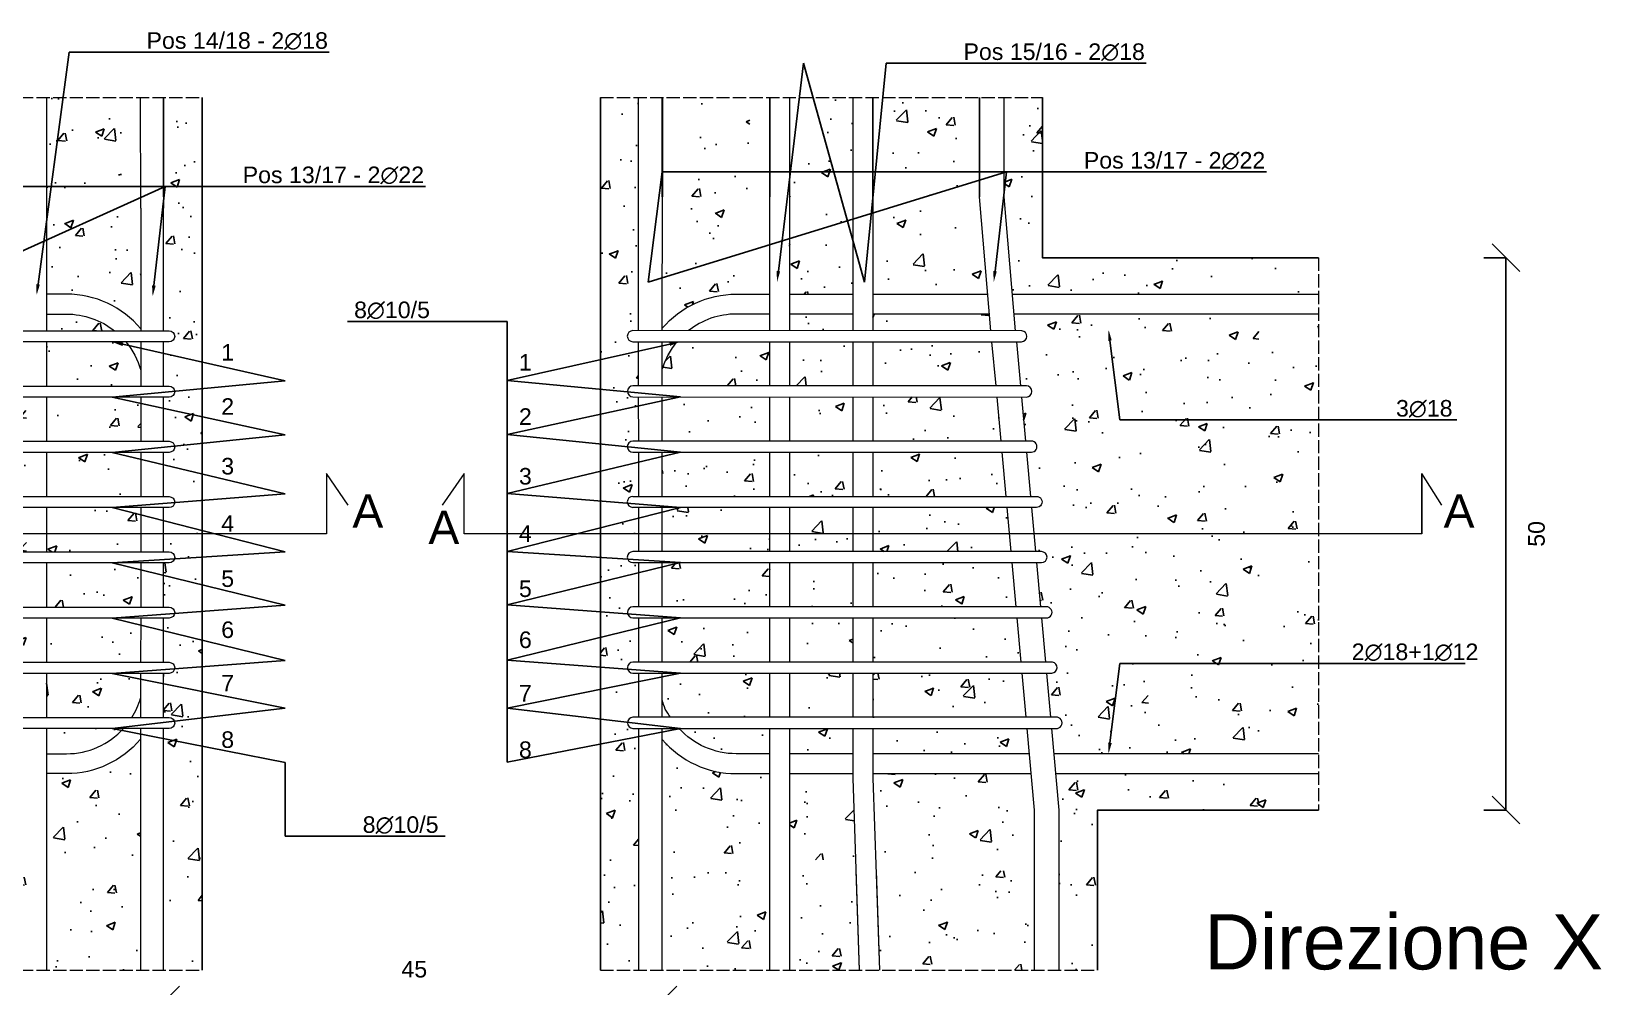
# Model space of a CAD drawing. Header units: millimetres. Extents: x -455371 to 117772, y -78417 to 116564.
# Drawn here: x -339735 to -338314, y 113205 to 114069 of the extents above; entities that cross this region are included whole.
import ezdxf
from ezdxf import colors
from ezdxf.entities.mleader import LeaderData, LeaderLine
from ezdxf.math import Vec2, Vec3

# ---------------------------------------------------------------- set-up
doc = ezdxf.new("R2010")
doc.units = ezdxf.units.MM
doc.linetypes.add('ACAD_ISO02W100', pattern=[15, 12, -3])
doc.layers.get('0').update_dxf_attribs({"color": 255})
for name, color, linetype, lineweight in [('armature', 5, 'Continuous', 18), ('Cls', 7, 'Continuous', 25), ('quote', 5, 'Continuous', 15), ('Scritte', 7, 'Continuous', 15), ('staffe', 10, 'Continuous', 15), ('tratteggio 1 a 50', 230, 'ACAD_ISO02W100', 15)]:
    doc.layers.add(name, color=color, linetype=linetype, lineweight=lineweight)
doc.layers.add('RETINI', color=253, linetype='Continuous')
doc.styles.get("Standard").update_dxf_attribs({"font": 'arial.ttf'})
doc.dimstyles.new('scala 1 a 10', dxfattribs={"dimtxt": 15, "dimasz": 25, "dimexe": 0.183, "dimexo": 0.1, "dimgap": 20, "dimtad": 2, "dimdec": 0, "dimlfac": 0.1, "dimzin": 0, "dimdsep": 46, "dimtxsty": 'Standard', "dimblk": 'OBLIQUE', "dimcen": -25, "dimadec": 0, "dimazin": 0, "dimtfac": 1, "dimtdec": 0, "dimtofl": 0, "dimtmove": 0, "dimatfit": 3, "dimfxl": 20, "dimfxlon": 1, "dimtolj": 1, "dimtzin": 0, "dimarcsym": 0})

# ---------------------------------------------------------------- blocks, each defined once
blk = doc.blocks.new('*U1345')
at = {"layer": 'staffe'}
blk.add_lwpolyline([(-120, 5), (120, 5, -1), (120, -5), (-120, -5, -1)], format="xyb", close=True, dxfattribs=at)
blk = doc.blocks.new('*U1346')
at = {"layer": 'armature', "color": 0, "linetype": 'ByBlock', "lineweight": -2, "transparency": 16777216}
for p in [(0, 350), (0, 300), (0, 250), (0, 200), (0, 150), (0, 100), (0, 50), (0, 0)]:
    blk.add_blockref('*U1345', p, dxfattribs=at)
blk = doc.blocks.new('_Oblique')
at = {"color": 0, "linetype": 'ByBlock', "lineweight": -2}
blk.add_line((-0.5, -0.5), (0.5, 0.5), dxfattribs=at)
blk = doc.blocks.new('*D2237')
at = {"layer": 'Defpoints', "color": 0, "transparency": 16777216}
for p in [(-339220.3, 113864.6), (-338400.8, 113864.6), (-339220.3, 113364.6)]:
    blk.add_point(p, dxfattribs=at)
at = {"layer": 'quote', "color": 0, "lineweight": -2, "transparency": 16777216}
for p, q in [((-338420.8, 113864.6), (-338400.6, 113864.6)), ((-338400.8, 113364.6), (-338400.8, 113864.6)), ((-338420.8, 113364.6), (-338400.6, 113364.6))]:
    blk.add_line(p, q, dxfattribs=at)
at = {"layer": 'quote', "color": 0, "lineweight": -2, "transparency": 16777216, "xscale": 25, "yscale": 25, "zscale": 25}
for p, rotation in [((-338400.8, 113864.6), 90), ((-338400.8, 113364.6), 270)]:
    blk.add_blockref('_Oblique', p, dxfattribs=dict(at, rotation=rotation))
at = {"layer": 'quote', "color": 0, "transparency": 16777216, "insert": (-338373.1, 113614.6), "char_height": 15, "attachment_point": 5, "rotation": 90}
blk.add_mtext('\\A1;50', dxfattribs=at)
blk = doc.blocks.new('*D2238')
at = {"layer": 'Defpoints', "color": 0, "transparency": 16777216}
for p in [(-340185.3, 113864.6), (-339580.5, 113864.6), (-339580.5, 113364.6)]:
    blk.add_point(p, dxfattribs=at)
at = {"layer": 'quote', "color": 0, "lineweight": -2, "transparency": 16777216}
for p, q in [((-340165.3, 113864.6), (-340185.5, 113864.6)), ((-340185.3, 113364.6), (-340185.3, 113864.6)), ((-340165.3, 113364.6), (-340185.5, 113364.6))]:
    blk.add_line(p, q, dxfattribs=at)
at = {"layer": 'quote', "color": 0, "lineweight": -2, "transparency": 16777216, "xscale": 25, "yscale": 25, "zscale": 25}
for p, rotation in [((-340185.3, 113864.6), 90), ((-340185.3, 113364.6), 270)]:
    blk.add_blockref('_Oblique', p, dxfattribs=dict(at, rotation=rotation))
at = {"layer": 'quote', "color": 0, "transparency": 16777216, "insert": (-340213, 113614.6), "char_height": 15, "attachment_point": 5, "rotation": 90}
blk.add_mtext('\\A1;50', dxfattribs=at)
blk = doc.blocks.new('*D2413')
at = {"layer": 'Defpoints', "color": 0, "transparency": 16777216}
for p in [(-339163.7, 113192.8), (-339613.7, 113060.7), (-339163.7, 113060.7)]:
    blk.add_point(p, dxfattribs=at)
at = {"layer": 'quote', "color": 0, "lineweight": -2, "transparency": 16777216}
for p, q in [((-339613.7, 113172.8), (-339613.7, 113193)), ((-339613.7, 113192.8), (-339163.7, 113192.8)), ((-339163.7, 113172.8), (-339163.7, 113193))]:
    blk.add_line(p, q, dxfattribs=at)
at = {"layer": 'quote', "color": 0, "lineweight": -2, "transparency": 16777216, "xscale": 25, "yscale": 25, "zscale": 25, "rotation": 180}
blk.add_blockref('_Oblique', (-339613.7, 113192.8), dxfattribs=at)
at = {"layer": 'quote', "color": 0, "lineweight": -2, "transparency": 16777216, "xscale": 25, "yscale": 25, "zscale": 25}
blk.add_blockref('_Oblique', (-339163.7, 113192.8), dxfattribs=at)
at = {"layer": 'quote', "color": 0, "transparency": 16777216, "insert": (-339388.7, 113220.5), "char_height": 15, "attachment_point": 5}
blk.add_mtext('\\A1;45', dxfattribs=at)

msp = doc.modelspace()

# ---------------------------------------------------------------- hatches: boundary and pattern name
at = {"layer": 'RETINI'}
h = msp.add_hatch(dxfattribs=at)
h.set_pattern_fill('AR-CONC', color=256, scale=0.45)
h.paths.add_polyline_path([(-339934.1, 113813.6), (-340026.1, 113813.6), (-340026.1, 113415.6), (-339934.1, 113415.6)])
h.paths.add_polyline_path([(-339845.5, 113688.4), (-339850.5, 113688.4, -1), (-339850.5, 113698.4), (-339845.5, 113698.4), (-339845.5, 113738.4), (-339850.5, 113738.4, -1), (-339850.5, 113748.4), (-339845.5, 113748.4), (-339845.5, 113788.4), (-339850.5, 113788.4, -1), (-339850.5, 113798.4), (-339845.5, 113798.4), (-339845.5, 113813.6), (-339926.1, 113813.6), (-339926.1, 113415.6), (-339845.5, 113415.6), (-339845.5, 113438.4), (-339850.5, 113438.4, -1), (-339850.5, 113448.4), (-339845.5, 113448.4), (-339845.5, 113488.4), (-339850.5, 113488.4, -1), (-339850.5, 113498.4), (-339845.5, 113498.4), (-339845.5, 113538.4), (-339850.5, 113538.4, -1), (-339850.5, 113548.4), (-339845.5, 113548.4), (-339845.5, 113588.4), (-339850.5, 113588.4, -1), (-339850.5, 113598.4), (-339845.5, 113598.4), (-339845.5, 113638.4), (-339850.5, 113638.4, -1), (-339850.5, 113648.4), (-339845.5, 113648.4)])
h.paths.add_polyline_path([(-340034.1, 113813.6), (-340080.5, 113813.6), (-340080.5, 113415.6), (-340034.1, 113415.6)])
h.paths.add_polyline_path([(-339739.5, 113813.6), (-339823.5, 113813.6), (-339823.5, 113798.4), (-339739.5, 113798.4)])
h.paths.add_polyline_path([(-339739.5, 113788.4), (-339823.5, 113788.4), (-339823.5, 113748.4), (-339739.5, 113748.4)])
h.paths.add_polyline_path([(-339703.5, 113813.6), (-339721.5, 113813.6), (-339721.5, 113798.4), (-339659.9, 113798.4, 0.169889)])
h.paths.add_polyline_path([(-339649.7, 113788.4), (-339721.5, 113788.4), (-339721.5, 113748.4), (-339636.2, 113748.4), (-339636.2, 113762.8, 0.104305)])
h.paths.add_polyline_path([(-339739.5, 113738.4), (-339823.5, 113738.4), (-339823.5, 113698.4), (-339739.5, 113698.4)])
h.paths.add_polyline_path([(-339636.2, 113738.4), (-339721.5, 113738.4), (-339721.5, 113698.4), (-339636.2, 113698.4)])
h.paths.add_polyline_path([(-339636.3, 113688.4), (-339721.5, 113688.4), (-339721.5, 113648.4), (-339636.3, 113648.4)])
h.paths.add_polyline_path([(-339739.5, 113688.4), (-339823.5, 113688.4), (-339823.5, 113648.4), (-339739.5, 113648.4)])
h.paths.add_polyline_path([(-339739.5, 113638.4), (-339823.5, 113638.4), (-339823.5, 113598.4), (-339739.5, 113598.4)])
h.paths.add_polyline_path([(-339636.3, 113638.4), (-339721.5, 113638.4), (-339721.5, 113598.4), (-339636.3, 113598.4)])
h.paths.add_polyline_path([(-339739.5, 113588.4), (-339823.5, 113588.4), (-339823.5, 113548.4), (-339739.5, 113548.4)])
h.paths.add_polyline_path([(-339636.3, 113588.4), (-339721.5, 113588.4), (-339721.5, 113548.4), (-339636.3, 113548.4)])
h.paths.add_polyline_path([(-339739.5, 113538.4), (-339823.5, 113538.4), (-339823.5, 113498.4), (-339739.5, 113498.4)])
h.paths.add_polyline_path([(-339636.3, 113538.4), (-339721.5, 113538.4), (-339721.5, 113498.4), (-339636.4, 113498.4)])
h.paths.add_polyline_path([(-339739.5, 113488.4), (-339823.5, 113488.4), (-339823.5, 113448.4), (-339739.5, 113448.4)])
h.paths.add_polyline_path([(-339636.4, 113465.8), (-339636.4, 113488.4), (-339721.5, 113488.4), (-339721.5, 113448.4), (-339644.3, 113448.4, 0.068749)])
h.paths.add_polyline_path([(-339651.9, 113438.4), (-339721.5, 113438.4), (-339721.5, 113415.6), (-339703.5, 113415.6, 0.210392)])
h.paths.add_polyline_path([(-339739.5, 113438.4), (-339823.5, 113438.4), (-339823.5, 113415.6), (-339739.5, 113415.6)])
h.paths.add_polyline_path([(-339739.5, 113397.6), (-339823.5, 113397.6), (-339823.5, 113319.6), (-339739.5, 113319.6)])
h.paths.add_polyline_path([(-339636.4, 113428.7, -0.220329), (-339703.5, 113397.6), (-339721.5, 113397.6), (-339721.5, 113319.6), (-339636.5, 113319.6)])
h.paths.add_polyline_path([(-339636.5, 113309.6), (-339721.5, 113309.6), (-339721.5, 113219.6), (-339636.5, 113219.6)])
h.paths.add_polyline_path([(-339739.5, 113309.6), (-339823.5, 113309.6), (-339823.5, 113219.6), (-339739.5, 113219.6)])
h.paths.add_polyline_path([(-339636.1, 113909.6), (-339721.5, 113909.6), (-339721.5, 113831.6), (-339703.5, 113831.6, -0.221385), (-339636.2, 113800.3)])
h.paths.add_polyline_path([(-339739.5, 113909.6), (-339823.5, 113909.6), (-339823.5, 113831.6), (-339739.5, 113831.6)])
h.paths.add_polyline_path([(-339739.5, 114009.6), (-339823.5, 114009.6), (-339823.5, 113919.6), (-339739.5, 113919.6)])
h.paths.add_polyline_path([(-339636.4, 114009.6), (-339721.5, 114009.6), (-339721.5, 113919.6), (-339636.5, 113919.6)])
h = msp.add_hatch(dxfattribs=at)
h.set_pattern_fill('AR-CONC', color=256, scale=0.45)
edge = h.paths.add_edge_path()
edge.add_line((-339845.5, 114009.6), (-339880.5, 114009.6))
edge.add_line((-339880.5, 114009.6), (-339880.5, 113864.6))
edge.add_line((-339880.5, 113864.6), (-340080.5, 113864.6))
edge.add_line((-340080.5, 113864.6), (-340080.5, 113831.6))
edge.add_line((-340080.5, 113831.6), (-340034.1, 113831.6))
edge.add_line((-340034.1, 113831.6), (-340034.1, 113835.6))
edge.add_arc((-340030.1, 113835.6), 4, 2.2127, 180.0004, ccw=False)
edge.add_line((-340026.1, 113835.8), (-340026.1, 113831.6))
edge.add_line((-340026.1, 113831.6), (-339934.1, 113831.6))
edge.add_line((-339934.1, 113831.6), (-339934.1, 113835.6))
edge.add_arc((-339930.1, 113835.6), 4, 2.2127, 180.0004, ccw=False)
edge.add_line((-339926.1, 113835.8), (-339926.1, 113831.6))
edge.add_line((-339926.1, 113831.6), (-339845.5, 113831.6))
edge.add_line((-339845.5, 113831.6), (-339845.5, 113909.6))
edge.add_line((-339845.5, 113909.6), (-339850.5, 113909.6))
edge.add_arc((-339850.5, 113914.6), 5, 90, 270, ccw=False)
edge.add_line((-339850.5, 113919.6), (-339845.5, 113919.6))
edge.add_line((-339845.5, 113919.6), (-339845.5, 114009.6))
edge = h.paths.add_edge_path()
edge.add_line((-339615.5, 113219.6), (-339580.5, 113219.6))
edge.add_line((-339580.5, 113219.6), (-339580.5, 114009.6))
edge.add_line((-339580.5, 114009.6), (-339615.5, 114009.6))
edge.add_line((-339615.5, 114009.6), (-339615.5, 113919.6))
edge.add_line((-339615.5, 113919.6), (-339610.5, 113919.6))
edge.add_arc((-339610.5, 113914.6), 5, -90, 90, ccw=False)
edge.add_line((-339610.5, 113909.6), (-339615.5, 113909.6))
edge.add_line((-339615.5, 113909.6), (-339615.5, 113798.4))
edge.add_line((-339615.5, 113798.4), (-339610.5, 113798.4))
edge.add_arc((-339610.5, 113793.4), 5, -90, 90, ccw=False)
edge.add_line((-339610.5, 113788.4), (-339615.5, 113788.4))
edge.add_line((-339615.5, 113788.4), (-339615.5, 113748.4))
edge.add_line((-339615.5, 113748.4), (-339610.5, 113748.4))
edge.add_arc((-339610.5, 113743.4), 5, -90, 90, ccw=False)
edge.add_line((-339610.5, 113738.4), (-339615.5, 113738.4))
edge.add_line((-339615.5, 113738.4), (-339615.5, 113698.4))
edge.add_line((-339615.5, 113698.4), (-339610.5, 113698.4))
edge.add_arc((-339610.5, 113693.4), 5, -90, 90, ccw=False)
edge.add_line((-339610.5, 113688.4), (-339615.5, 113688.4))
edge.add_line((-339615.5, 113688.4), (-339615.5, 113648.4))
edge.add_line((-339615.5, 113648.4), (-339610.5, 113648.4))
edge.add_arc((-339610.5, 113643.4), 5, -90, 90, ccw=False)
edge.add_line((-339610.5, 113638.4), (-339615.5, 113638.4))
edge.add_line((-339615.5, 113638.4), (-339615.5, 113598.4))
edge.add_line((-339615.5, 113598.4), (-339610.5, 113598.4))
edge.add_arc((-339610.5, 113593.4), 5, -90, 90, ccw=False)
edge.add_line((-339610.5, 113588.4), (-339615.5, 113588.4))
edge.add_line((-339615.5, 113588.4), (-339615.5, 113548.4))
edge.add_line((-339615.5, 113548.4), (-339610.5, 113548.4))
edge.add_arc((-339610.5, 113543.4), 5, -90, 90, ccw=False)
edge.add_line((-339610.5, 113538.4), (-339615.5, 113538.4))
edge.add_line((-339615.5, 113538.4), (-339615.5, 113498.4))
edge.add_line((-339615.5, 113498.4), (-339610.5, 113498.4))
edge.add_arc((-339610.5, 113493.4), 5, -90, 90, ccw=False)
edge.add_line((-339610.5, 113488.4), (-339615.5, 113488.4))
edge.add_line((-339615.5, 113488.4), (-339615.5, 113448.4))
edge.add_line((-339615.5, 113448.4), (-339610.5, 113448.4))
edge.add_arc((-339610.5, 113443.4), 5, -90, 90, ccw=False)
edge.add_line((-339610.5, 113438.4), (-339615.5, 113438.4))
edge.add_line((-339615.5, 113438.4), (-339615.5, 113319.6))
edge.add_line((-339615.5, 113319.6), (-339610.5, 113319.6))
edge.add_arc((-339610.5, 113314.6), 5, -90, 90, ccw=False)
edge.add_line((-339610.5, 113309.6), (-339615.5, 113309.6))
edge.add_line((-339615.5, 113309.6), (-339615.5, 113219.6))
edge = h.paths.add_edge_path()
edge.add_line((-339880.5, 113219.6), (-339845.5, 113219.6))
edge.add_line((-339845.5, 113219.6), (-339845.5, 113309.6))
edge.add_line((-339845.5, 113309.6), (-339850.5, 113309.6))
edge.add_arc((-339850.5, 113314.6), 5, 90, 270, ccw=False)
edge.add_line((-339850.5, 113319.6), (-339845.5, 113319.6))
edge.add_line((-339845.5, 113319.6), (-339845.5, 113397.6))
edge.add_line((-339845.5, 113397.6), (-339926.1, 113397.6))
edge.add_line((-339926.1, 113397.6), (-339926.1, 113393.6))
edge.add_arc((-339930.1, 113393.5), 4, -180, 2.2127, ccw=False)
edge.add_line((-339934.1, 113393.5), (-339934.1, 113397.6))
edge.add_line((-339934.1, 113397.6), (-340026.1, 113397.6))
edge.add_line((-340026.1, 113397.6), (-340026.1, 113393.6))
edge.add_arc((-340030.1, 113393.5), 4, -180, 2.2127, ccw=False)
edge.add_line((-340034.1, 113393.5), (-340034.1, 113397.6))
edge.add_line((-340034.1, 113397.6), (-340080.5, 113397.6))
edge.add_line((-340080.5, 113397.6), (-340080.5, 113364.6))
edge.add_line((-340080.5, 113364.6), (-339880.5, 113364.6))
edge.add_line((-339880.5, 113364.6), (-339880.5, 113219.6))
h = msp.add_hatch(dxfattribs=at)
h.set_pattern_fill('AR-CONC', color=256, scale=0.45)
h.paths.add_polyline_path([(-338852.2, 113638.6), (-338973.6, 113638.6), (-338973.6, 113598.6), (-338848.6, 113598.6)])
h.paths.add_polyline_path([(-338856.8, 113688.6), (-338973.6, 113688.6), (-338973.6, 113648.6), (-338853.2, 113648.6)])
h.paths.add_polyline_path([(-338861.3, 113738.5), (-338973.6, 113738.6), (-338973.6, 113698.6), (-338857.7, 113698.6)])
h.paths.add_polyline_path([(-338847.7, 113588.6), (-338973.6, 113588.6), (-338973.6, 113548.6), (-338844.1, 113548.6)])
h.paths.add_polyline_path([(-338843.2, 113538.6), (-338973.6, 113538.6), (-338973.6, 113498.6), (-338839.5, 113498.6)])
h.paths.add_polyline_path([(-338838.6, 113488.6), (-338973.6, 113488.6), (-338973.6, 113448.6), (-338835, 113448.6)])
h.paths.add_polyline_path([(-338834.1, 113438.6), (-338973.6, 113438.6), (-338973.6, 113415.6), (-338832, 113415.6)])
h.paths.add_polyline_path([(-338991.6, 113438.6), (-339049, 113438.6), (-339049, 113415.6), (-338991.6, 113415.6)])
h.paths.add_polyline_path([(-339067, 113438.6), (-339149.2, 113438.6, 0.211748), (-339097.3, 113415.6), (-339067, 113415.6)])
h.paths.add_polyline_path([(-339067, 113488.6), (-339164.3, 113488.6), (-339164.3, 113464.6, 0.126852), (-339156.7, 113448.6), (-339067, 113448.6)])
h.paths.add_polyline_path([(-338991.6, 113488.6), (-339049, 113488.6), (-339049, 113448.6), (-338991.6, 113448.6)])
h.paths.add_polyline_path([(-338991.6, 113538.6), (-339049, 113538.6), (-339049, 113498.6), (-338991.6, 113498.6)])
h.paths.add_polyline_path([(-339067, 113538.6), (-339164.3, 113538.6), (-339164.3, 113498.6), (-339067, 113498.6)])
h.paths.add_polyline_path([(-339067, 113588.6), (-339164.3, 113588.6), (-339164.3, 113548.6), (-339067, 113548.6)])
h.paths.add_polyline_path([(-338991.6, 113588.6), (-339049, 113588.6), (-339049, 113548.6), (-338991.6, 113548.6)])
h.paths.add_polyline_path([(-338991.6, 113638.6), (-339049, 113638.6), (-339049, 113598.6), (-338991.6, 113598.6)])
h.paths.add_polyline_path([(-339067, 113638.6), (-339164.3, 113638.6), (-339164.3, 113598.6), (-339067, 113598.6)])
h.paths.add_polyline_path([(-339067, 113688.6), (-339164.3, 113688.6), (-339164.3, 113648.6), (-339067, 113648.6)])
h.paths.add_polyline_path([(-338991.6, 113688.6), (-339049, 113688.6), (-339049, 113648.6), (-338991.6, 113648.6)])
h.paths.add_polyline_path([(-339067, 113738.6), (-339164.3, 113738.6), (-339164.3, 113698.6), (-339067, 113698.6)])
h.paths.add_polyline_path([(-338991.6, 113738.6), (-339049, 113738.6), (-339049, 113698.6), (-338991.6, 113698.6)])
h.paths.add_polyline_path([(-338991.6, 113788.6), (-339049, 113788.6), (-339049, 113748.6), (-338991.6, 113748.6)])
h.paths.add_polyline_path([(-339067, 113788.6), (-339150.9, 113788.6, 0.101381), (-339164.3, 113763.9), (-339164.3, 113748.6), (-339067, 113748.6)])
h.paths.add_polyline_path([(-338865.9, 113788.5), (-338973.6, 113788.6), (-338973.6, 113748.6), (-338862.2, 113748.6)])
h.paths.add_polyline_path([(-338868.1, 113813.6), (-338973.6, 113813.6), (-338973.6, 113798.5), (-338866.8, 113798.5)])
h.paths.add_polyline_path([(-338991.6, 113813.6), (-339049, 113813.6), (-339049, 113798.6), (-338991.6, 113798.6)])
h.paths.add_polyline_path([(-339067, 113813.6), (-339097.3, 113813.6, 0.168425), (-339140.6, 113798.6), (-339067, 113798.6)])
h.paths.add_polyline_path([(-339067, 113864.6), (-339085, 113864.6), (-339085, 113909.6), (-339144.1, 113909.6), (-339144.1, 113864.6), (-339164.3, 113864.6), (-339164.3, 113800.7, -0.219794), (-339097.3, 113831.6), (-339067, 113831.6)])
h.paths.add_polyline_path([(-338991.6, 113909.6), (-339049, 113909.6), (-339049, 113831.6), (-338991.6, 113831.6)])
h.paths.add_polyline_path([(-338876.9, 113909.6), (-338877.2, 113909.6), (-338877.1, 113864.6), (-338897.1, 113864.6), (-338897.1, 113909.6), (-338955.6, 113909.6), (-338955.6, 113864.6), (-338973.6, 113864.6), (-338973.6, 113831.6), (-338869.8, 113831.6)])
h.paths.add_polyline_path([(-338897.1, 114009.6), (-338955.6, 114009.6), (-338955.6, 113919.6), (-338897.1, 113919.6)])
h.paths.add_polyline_path([(-338991.6, 114009.6), (-339049, 114009.6), (-339049, 113919.6), (-338991.6, 113919.6)])
h.paths.add_polyline_path([(-339085, 114009.6), (-339144.1, 114009.6), (-339144.1, 113919.6), (-339085, 113919.6)])
h.paths.add_polyline_path([(-339067, 113397.6), (-339097.3, 113397.6, -0.219794), (-339164.3, 113428.6), (-339164.3, 113319.6), (-339067, 113319.6)])
h.paths.add_polyline_path([(-338991.6, 113393.6), (-338991.6, 113397.6), (-339049, 113397.6), (-339049, 113319.6), (-338989.2, 113319.6)])
h.paths.add_polyline_path([(-338830.4, 113397.6), (-338973.6, 113397.6), (-338973.6, 113393.6), (-338971.2, 113319.6), (-338827.4, 113319.6), (-338827.4, 113364.6)])
h.paths.add_polyline_path([(-338827.4, 113309.6), (-338970.8, 113309.6), (-338967.8, 113219.6), (-338827.4, 113219.6)])
h.paths.add_polyline_path([(-338988.8, 113309.6), (-339049, 113309.6), (-339049, 113219.6), (-338985.8, 113219.6)])
h.paths.add_polyline_path([(-339067, 113309.6), (-339164.3, 113309.6), (-339164.3, 113219.6), (-339067, 113219.6)])
h.paths.add_polyline_path([(-338624.3, 113813.6), (-338716.3, 113813.6), (-338716.3, 113415.6), (-338624.3, 113415.6)])
h.paths.add_polyline_path([(-338570.3, 113813.6), (-338616.3, 113813.6), (-338616.3, 113415.6), (-338570.3, 113415.6)])
h.paths.add_polyline_path([(-338724.3, 113813.6), (-338846.1, 113813.6), (-338844.8, 113798.5), (-338838.8, 113798.5, -0.925874), (-338839.1, 113788.5), (-338843.8, 113788.5), (-338840.2, 113748.6), (-338834.9, 113748.6, -1), (-338834.8, 113738.5), (-338839.3, 113738.5), (-338835.7, 113698.6), (-338830.2, 113698.6, -0.999975), (-338830.2, 113688.6), (-338834.8, 113688.6), (-338831.1, 113648.6), (-338825.7, 113648.6, -1), (-338825.5, 113638.6), (-338830.2, 113638.6), (-338826.6, 113598.6), (-338821.1, 113598.6, -1.000004), (-338821.1, 113588.6), (-338825.7, 113588.6), (-338822, 113548.6), (-338816.7, 113548.6, -1.013561), (-338816.5, 113538.6), (-338821.1, 113538.6), (-338817.5, 113498.6), (-338811.1, 113498.6, -0.867399), (-338811.7, 113488.6), (-338816.6, 113488.6), (-338812.9, 113448.6), (-338808.2, 113448.6, -1.143636), (-338808.2, 113438.6), (-338812, 113438.6), (-338809.9, 113415.6), (-338724.3, 113415.6)])
edge = h.paths.add_edge_path()
edge.add_line((-338855.3, 114009.6), (-338855.3, 113919.6))
edge.add_line((-338855.3, 113919.6), (-338850.3, 113919.6))
edge.add_arc((-338850.3, 113914.6), 5, -89.9825, 90, ccw=False)
edge.add_line((-338850.3, 113909.6), (-338854.9, 113909.6))
edge.add_line((-338854.9, 113909.6), (-338847.8, 113831.6))
edge.add_line((-338847.8, 113831.6), (-338724.3, 113831.6))
edge.add_line((-338724.3, 113831.6), (-338724.3, 113835.5))
edge.add_arc((-338720.3, 113835.6), 4, 0.0005, 182.2127, ccw=False)
edge.add_line((-338716.3, 113835.6), (-338716.3, 113831.6))
edge.add_line((-338716.3, 113831.6), (-338624.3, 113831.6))
edge.add_line((-338624.3, 113831.6), (-338624.3, 113835.5))
edge.add_arc((-338620.3, 113835.6), 4, 0.0005, 182.2127, ccw=False)
edge.add_line((-338616.3, 113835.6), (-338616.3, 113831.6))
edge.add_line((-338616.3, 113831.6), (-338570.3, 113831.6))
edge.add_line((-338570.3, 113831.6), (-338570.3, 113864.6))
edge.add_line((-338570.3, 113864.6), (-338820.3, 113864.6))
edge.add_line((-338820.3, 113864.6), (-338820.3, 114009.6))
edge.add_line((-338820.3, 114009.6), (-338855.3, 114009.6))
edge = h.paths.add_edge_path()
edge.add_line((-338805.3, 113219.6), (-338770.3, 113219.6))
edge.add_line((-338770.3, 113219.6), (-338770.3, 113364.6))
edge.add_line((-338770.3, 113364.6), (-338570.3, 113364.6))
edge.add_line((-338570.3, 113364.6), (-338570.3, 113397.6))
edge.add_line((-338570.3, 113397.6), (-338616.3, 113397.6))
edge.add_line((-338616.3, 113397.6), (-338616.3, 113393.5))
edge.add_arc((-338620.3, 113393.5), 4, -177.7873, 0, ccw=False)
edge.add_line((-338624.3, 113393.3), (-338624.3, 113397.6))
edge.add_line((-338624.3, 113397.6), (-338716.3, 113397.6))
edge.add_line((-338716.3, 113397.6), (-338716.3, 113393.5))
edge.add_arc((-338720.3, 113393.5), 4, -177.7873, 0, ccw=False)
edge.add_line((-338724.3, 113393.3), (-338724.3, 113397.6))
edge.add_line((-338724.3, 113397.6), (-338808.3, 113397.6))
edge.add_line((-338808.3, 113397.6), (-338805.3, 113364.6))
edge.add_line((-338805.3, 113364.6), (-338805.3, 113319.6))
edge.add_line((-338805.3, 113319.6), (-338800.3, 113319.6))
edge.add_arc((-338800.3, 113314.6), 5, -90, 90, ccw=False)
edge.add_line((-338800.3, 113309.6), (-338805.3, 113309.6))
edge.add_line((-338805.3, 113309.6), (-338805.3, 113219.6))
edge = h.paths.add_edge_path()
edge.add_line((-339195.9, 114014.6), (-339220.3, 114014.6))
edge.add_line((-339220.3, 114014.6), (-339220.3, 113219.6))
edge.add_line((-339220.3, 113219.6), (-339185.8, 113219.6))
edge.add_line((-339185.8, 113219.6), (-339185.8, 113309.6))
edge.add_line((-339185.8, 113309.6), (-339190.3, 113309.6))
edge.add_arc((-339190.3, 113314.6), 5, 90, 270, ccw=False)
edge.add_line((-339190.3, 113319.6), (-339185.8, 113319.6))
edge.add_line((-339185.8, 113319.6), (-339185.9, 113438.6))
edge.add_line((-339185.9, 113438.6), (-339190.8, 113438.6))
edge.add_arc((-339190.8, 113443.6), 5, 90, 270, ccw=False)
edge.add_line((-339190.8, 113448.6), (-339185.9, 113448.6))
edge.add_line((-339185.9, 113448.6), (-339185.9, 113488.6))
edge.add_line((-339185.9, 113488.6), (-339190.8, 113488.6))
edge.add_arc((-339190.8, 113493.6), 5, 90.0176, 270.0177, ccw=False)
edge.add_line((-339190.8, 113498.6), (-339185.9, 113498.6))
edge.add_line((-339185.9, 113498.6), (-339185.9, 113538.6))
edge.add_line((-339185.9, 113538.6), (-339190.8, 113538.6))
edge.add_arc((-339190.8, 113543.6), 5, 90.0176, 270.0177, ccw=False)
edge.add_line((-339190.8, 113548.6), (-339185.9, 113548.6))
edge.add_line((-339185.9, 113548.6), (-339185.9, 113588.6))
edge.add_line((-339185.9, 113588.6), (-339190.9, 113588.6))
edge.add_arc((-339190.9, 113593.6), 5, 89.9977, 270.0582, ccw=False)
edge.add_line((-339190.9, 113598.6), (-339185.9, 113598.6))
edge.add_line((-339185.9, 113598.6), (-339185.9, 113638.6))
edge.add_line((-339185.9, 113638.6), (-339190.9, 113638.6))
edge.add_arc((-339190.9, 113643.6), 5, 90.0176, 270.0177, ccw=False)
edge.add_line((-339190.9, 113648.6), (-339185.9, 113648.6))
edge.add_line((-339185.9, 113648.6), (-339185.9, 113688.6))
edge.add_line((-339185.9, 113688.6), (-339190.9, 113688.6))
edge.add_arc((-339190.9, 113693.6), 5, 90.0176, 270.0014, ccw=False)
edge.add_line((-339190.9, 113698.6), (-339185.9, 113698.6))
edge.add_line((-339185.9, 113698.6), (-339186, 113738.6))
edge.add_line((-339186, 113738.6), (-339190.8, 113738.6))
edge.add_arc((-339190.8, 113743.6), 5, 90.0176, 270.0176, ccw=False)
edge.add_line((-339190.8, 113748.6), (-339186, 113748.6))
edge.add_line((-339186, 113748.6), (-339186, 113788.6))
edge.add_line((-339186, 113788.6), (-339190.9, 113788.6))
edge.add_arc((-339190.9, 113793.6), 5, 90.0176, 269.9873, ccw=False)
edge.add_line((-339190.9, 113798.6), (-339186, 113798.6))
edge.add_line((-339186, 113798.6), (-339186, 113909.6))
edge.add_line((-339186, 113909.6), (-339190.9, 113909.6))
edge.add_arc((-339190.9, 113914.6), 5, 90.0176, 270.0177, ccw=False)
edge.add_line((-339190.9, 113919.6), (-339186, 113919.6))
edge.add_line((-339186, 113919.6), (-339186, 114009.6))
edge.add_line((-339186, 114009.6), (-339190.9, 114009.6))
edge.add_arc((-339190.9, 114014.6), 5, 180, 270.0177, ccw=False)

# ---------------------------------------------------------------- linework, layer by layer
at = {"layer": 'armature'}
for points in [[(-339721.5, 114009.6), (-339721.5, 113919.6)], [(-339721.5, 114009.6), (-339721.5, 113909.6)], [(-339636.1, 113909.6), (-339636.4, 114009.6)], [(-339615.5, 113919.6), (-339615.5, 114009.6)], [(-339615.5, 114009.6), (-339615.5, 113909.6)], [(-339186, 114009.6), (-339186, 113919.6)], [(-339164.3, 113919.6), (-339164.3, 114009.6)], [(-339164.1, 114009.6), (-339164.1, 113919.6)], [(-339067, 114009.6), (-339067, 113919.6)], [(-339067, 113919.6), (-339067, 114009.6)], [(-339049, 114009.6), (-339049, 113919.6)], [(-338991.6, 113919.6), (-338991.6, 114009.6)], [(-338973.6, 114009.6), (-338973.6, 113919.6)], [(-338973.6, 113919.6), (-338973.6, 114009.6)], [(-338877.3, 113919.6), (-338877.3, 114009.6)], [(-338877.2, 114009.6), (-338877.2, 113919.6)], [(-338855.3, 114009.6), (-338855.3, 113919.6)], [(-339186, 113919.6), (-339186, 113798.6)], [(-339164.3, 113798.6), (-339164.1, 113919.6)], [(-339067, 113798.6), (-339067, 113919.6)], [(-339049, 113919.6), (-339049, 113798.6)], [(-338991.6, 113798.6), (-338991.6, 113919.6)], [(-338973.6, 113919.6), (-338973.6, 113798.5)], [(-338866.8, 113798.5), (-338877.3, 113919.6)], [(-338855.3, 113919.6), (-338844.8, 113798.5)], [(-339721.5, 113909.6), (-339721.5, 113798.4)], [(-339636.1, 113909.6), (-339636.2, 113798.4)], [(-339615.5, 113798.4), (-339615.5, 113909.6)], [(-339049, 113831.6), (-338991.6, 113831.6)], [(-338973.6, 113831.6), (-338869.8, 113831.6)], [(-338847.8, 113831.6), (-338724.3, 113831.6)], [(-338729.7, 113831.6), (-338616.3, 113831.6)], [(-338616.3, 113831.6), (-338570.3, 113831.6)], [(-338991.6, 113813.6), (-339049, 113813.6)], [(-338868.1, 113813.6), (-338973.6, 113813.6)], [(-338570.3, 113813.6), (-338846.1, 113813.6)], [(-338624.3, 113813.6), (-338716.3, 113813.6)], [(-338570.3, 113813.6), (-338616.3, 113813.6)], [(-339721.5, 113788.4), (-339721.5, 113748.4)], [(-339636.2, 113788.4), (-339636.2, 113748.4)], [(-339615.5, 113748.4), (-339615.5, 113788.4)], [(-339186, 113788.6), (-339186, 113748.6)], [(-339164.3, 113748.6), (-339164.3, 113788.6)], [(-339067, 113748.6), (-339067, 113788.6)], [(-339049, 113788.6), (-339049, 113748.6)], [(-338991.6, 113748.6), (-338991.6, 113788.6)], [(-338973.6, 113788.6), (-338973.6, 113748.6)], [(-338862.2, 113748.6), (-338865.9, 113788.5)], [(-338843.8, 113788.5), (-338840.2, 113748.6)], [(-339721.5, 113738.4), (-339721.5, 113698.4)], [(-339636.2, 113738.4), (-339636.2, 113698.4)], [(-339615.5, 113743.6), (-339615.5, 113743.6)], [(-339615.5, 113698.4), (-339615.5, 113738.4)], [(-339615.5, 113698.4), (-339615.5, 113738.4)], [(-339186, 113738.6), (-339185.9, 113698.6)], [(-339164.3, 113698.6), (-339164.3, 113738.6)], [(-339067, 113698.6), (-339067, 113738.6)], [(-339049, 113738.6), (-339049, 113698.6)], [(-338991.6, 113698.6), (-338991.6, 113738.6)], [(-338973.6, 113738.6), (-338973.6, 113698.6)], [(-338857.7, 113698.6), (-338861.3, 113738.5)], [(-338839.3, 113738.5), (-338835.7, 113698.6)], [(-339721.5, 113688.4), (-339721.5, 113648.4)], [(-339636.3, 113688.4), (-339636.3, 113648.4)], [(-339615.5, 113648.4), (-339615.5, 113688.4)], [(-339615.5, 113648.4), (-339615.5, 113688.4)], [(-339185.9, 113688.6), (-339185.9, 113648.6)], [(-339164.3, 113648.6), (-339164.3, 113688.6)], [(-339067, 113648.6), (-339067, 113688.6)], [(-339049, 113688.6), (-339049, 113648.6)], [(-338991.6, 113648.6), (-338991.6, 113688.6)], [(-338973.6, 113688.6), (-338973.6, 113648.6)], [(-338853.2, 113648.6), (-338856.8, 113688.6)], [(-338834.8, 113688.6), (-338831.1, 113648.6)], [(-339721.5, 113638.4), (-339721.5, 113598.4)], [(-339636.3, 113638.4), (-339636.3, 113598.4)], [(-339615.5, 113598.4), (-339615.5, 113638.4)], [(-339615.5, 113598.4), (-339615.5, 113638.4)], [(-339185.9, 113638.6), (-339185.9, 113598.6)], [(-339164.3, 113598.6), (-339164.3, 113638.6)], [(-339067, 113598.6), (-339067, 113638.6)], [(-339049, 113638.6), (-339049, 113598.6)], [(-338991.6, 113598.6), (-338991.6, 113638.6)], [(-338973.6, 113638.6), (-338973.6, 113598.6)], [(-338848.6, 113598.6), (-338852.2, 113638.6)], [(-338830.2, 113638.6), (-338826.6, 113598.6)], [(-339721.5, 113588.4), (-339721.5, 113548.4)], [(-339636.3, 113588.4), (-339636.3, 113548.4)], [(-339615.5, 113548.4), (-339615.5, 113588.4)], [(-339615.5, 113548.4), (-339615.5, 113588.4)], [(-339185.9, 113588.6), (-339185.9, 113548.6)], [(-339164.3, 113548.6), (-339164.3, 113588.6)], [(-339067, 113548.6), (-339067, 113588.6)], [(-339049, 113588.6), (-339049, 113548.6)], [(-338991.6, 113548.6), (-338991.6, 113588.6)], [(-338973.6, 113588.6), (-338973.6, 113548.6)], [(-338844.1, 113548.6), (-338847.7, 113588.6)], [(-338825.7, 113588.6), (-338822, 113548.6)], [(-339721.5, 113538.4), (-339721.5, 113498.4)], [(-339636.3, 113538.4), (-339636.4, 113498.4)], [(-339615.5, 113498.4), (-339615.5, 113538.4)], [(-339615.5, 113498.4), (-339615.5, 113538.4)], [(-339185.9, 113538.6), (-339185.9, 113498.6)], [(-339164.3, 113498.6), (-339164.3, 113538.6)], [(-339067, 113498.6), (-339067, 113538.6)], [(-339049, 113538.6), (-339049, 113498.6)], [(-338991.6, 113498.6), (-338991.6, 113538.6)], [(-338973.6, 113538.6), (-338973.6, 113498.6)], [(-338839.5, 113498.6), (-338843.2, 113538.6)], [(-338821.1, 113538.6), (-338817.5, 113498.6)], [(-339721.5, 113488.4), (-339721.5, 113448.4)], [(-339636.4, 113488.4), (-339636.4, 113448.4)], [(-339615.5, 113488.4), (-339615.5, 113485.6), (-339615.5, 113485.6)], [(-339615.5, 113448.4), (-339615.5, 113488.4)], [(-339185.9, 113488.6), (-339185.9, 113448.6)], [(-339164.3, 113448.6), (-339164.3, 113488.6)], [(-339067, 113448.6), (-339067, 113488.6)], [(-339049, 113488.6), (-339049, 113448.6)], [(-338991.6, 113448.6), (-338991.6, 113488.6)], [(-338973.6, 113488.6), (-338973.6, 113448.6)], [(-338835, 113448.6), (-338838.6, 113488.6)], [(-338816.6, 113488.6), (-338812.9, 113448.6)], [(-339721.5, 113438.4), (-339721.5, 113219.6)], [(-339636.4, 113438.4), (-339636.5, 113219.6)], [(-339615.5, 113219.6), (-339615.5, 113438.4)], [(-339185.9, 113438.6), (-339185.8, 113219.6)], [(-339164.3, 113219.6), (-339164.3, 113438.6)], [(-339067, 113219.6), (-339067, 113438.6)], [(-339049, 113438.6), (-339049, 113219.6)], [(-338985.8, 113219.6), (-338991.6, 113393.6), (-338991.6, 113438.6)], [(-338973.6, 113438.6), (-338973.6, 113393.6), (-338967.8, 113219.6)], [(-338827.4, 113219.6), (-338827.4, 113364.6), (-338834.1, 113438.6)], [(-338812, 113438.6), (-338805.3, 113364.6), (-338805.3, 113219.6)], [(-338991.6, 113415.6), (-339049, 113415.6)], [(-338832, 113415.6), (-338973.6, 113415.6)], [(-338570.3, 113415.6), (-338809.9, 113415.6)], [(-338624.3, 113415.6), (-338716.3, 113415.6)], [(-338570.3, 113415.6), (-338616.3, 113415.6)], [(-339049, 113397.6), (-338991.6, 113397.6)], [(-338973.6, 113397.6), (-338830.4, 113397.6)], [(-338808.3, 113397.6), (-338570.3, 113397.6)], [(-338716.3, 113397.6), (-338624.3, 113397.6)], [(-338616.3, 113397.6), (-338570.3, 113397.6)], [(-339721.5, 113309.6), (-339721.5, 113219.6)], [(-339636.5, 113309.6), (-339636.5, 113219.6)], [(-339615.5, 113219.6), (-339615.5, 113309.6)], [(-339185.8, 113309.6), (-339185.8, 113219.6)], [(-339164.3, 113219.6), (-339164.3, 113309.6)], [(-339067, 113219.6), (-339067, 113309.6)], [(-339049, 113309.6), (-339049, 113219.6)], [(-338985.8, 113219.6), (-338988.8, 113309.6)], [(-338970.8, 113309.6), (-338967.8, 113219.6)], [(-338827.4, 113219.6), (-338827.4, 113309.6)], [(-338805.3, 113309.6), (-338805.3, 113219.6)]]:
    msp.add_lwpolyline(points, dxfattribs=at)
for points in [[(-339636.2, 113800.3, 0.221385), (-339703.5, 113831.6), (-339721.5, 113831.6)], [(-339164.3, 113800.7, -0.219794), (-339097.3, 113831.6), (-339067, 113831.6)], [(-339721.5, 113813.6), (-339703.5, 113813.6, -0.169889), (-339659.9, 113798.4)], [(-339067, 113813.6), (-339097.3, 113813.6, 0.168425), (-339140.6, 113798.6, 0.168425)], [(-339649.7, 113788.4, -0.104305), (-339636.2, 113762.8, -0.104305)], [(-339150.9, 113788.6, 0.101381), (-339164.3, 113763.9, 0.157924)], [(-339644.3, 113448.4, 0.068749), (-339636.4, 113465.8, 0.068749)], [(-339156.7, 113448.6, -0.126852), (-339164.3, 113464.6), (-339164.3, 113464.6)], [(-339721.5, 113415.6), (-339703.5, 113415.6, 0.210392), (-339651.9, 113438.4)], [(-339067, 113415.6), (-339097.3, 113415.6, -0.211748), (-339149.2, 113438.6)], [(-339636.4, 113428.7, -0.220329), (-339703.5, 113397.6), (-339721.5, 113397.6)], [(-339164.3, 113428.6, 0.219794), (-339097.3, 113397.6), (-339067, 113397.6)]]:
    msp.add_lwpolyline(points, format="xyb", dxfattribs=at)
msp.add_arc((-338833.2, 113693.6), 5, 89.9823, 90.0177, dxfattribs=at)
at = {"layer": 'Cls'}
for points in [[(-339580.5, 113219.6), (-339580.5, 114009.6)], [(-339220.3, 114009.6), (-339220.3, 113219.6)], [(-338820.3, 114009.6), (-338820.3, 113864.6), (-338570.3, 113864.6)], [(-338770.3, 113219.6), (-338770.3, 113364.6), (-338570.3, 113364.6)]]:
    msp.add_lwpolyline(points, dxfattribs=at)
at = {"layer": 'quote'}
msp.add_line((-338565.4, 113614.6), (-338565.4, 113614.6), dxfattribs=at)
msp.add_line((-338565.4, 113614.6), (-338565.4, 113614.6), dxfattribs=at)
msp.add_line((-338565.4, 113614.6), (-338565.4, 113614.6), dxfattribs=at)
for points in [[(-339448.5, 113640.6), (-339468.1, 113669.4), (-339468.1, 113614.6), (-339468.1, 113614.6), (-339468.1, 113614.6), (-339468.1, 113614.6), (-340122.9, 113614.6), (-340122.9, 113669.4), (-340142.6, 113640.6)], [(-338458.8, 113640.6), (-338476.9, 113669.4), (-338476.9, 113614.6), (-338476.9, 113614.6), (-338476.9, 113614.6), (-338476.9, 113614.6), (-339343.7, 113614.6), (-339343.7, 113669.4), (-339363.4, 113640.6)], [(-338476.9, 113614.6), (-338476.9, 113669.4)]]:
    msp.add_lwpolyline(points, dxfattribs=at)
at = {"layer": 'staffe'}
for points in [[(-339190.9, 113798.6, 1), (-339190.9, 113788.6), (-338839.1, 113788.5, 0.925874), (-338838.8, 113798.5), (-339190.9, 113798.6)], [(-339190.8, 113738.6), (-338834.8, 113738.5, 0.989892), (-338834.8, 113748.6), (-339190.8, 113748.6)], [(-339190.9, 113688.6), (-338830.2, 113688.6, 1.000892), (-338830.2, 113698.6), (-339190.9, 113698.6)], [(-339190.9, 113648.6), (-338825.7, 113648.6, -1.018268), (-338825.7, 113638.6), (-339190.9, 113638.6)], [(-339190.8, 113588.6), (-338821.1, 113588.6, 1), (-338821.1, 113598.6), (-339190.8, 113598.6)], [(-339190.8, 113538.6), (-338816.6, 113538.6, 1.017696), (-338816.7, 113548.6), (-339190.8, 113548.6)], [(-339190.8, 113488.6), (-338811.7, 113488.6, 0.867399), (-338811.1, 113498.6), (-339190.8, 113498.6)], [(-338808.2, 113438.6, 1.143636), (-338808.2, 113448.6), (-339190.8, 113448.6, 1), (-339190.8, 113438.6), (-338808, 113438.6)]]:
    msp.add_lwpolyline(points, format="xyb", dxfattribs=at)
for centre in [(-339190.8, 113743.6), (-339190.9, 113693.6), (-339190.9, 113643.6), (-339190.9, 113593.6), (-339190.8, 113543.6), (-339190.8, 113493.6)]:
    msp.add_arc(centre, 5, 89.9824, 269.9823, dxfattribs=at)
at = {"layer": 'tratteggio 1 a 50'}
for points in [[(-339880.5, 114009.6), (-339580.5, 114009.6)], [(-339220.3, 114009.6), (-338820.3, 114009.6)], [(-338570.3, 113864.6), (-338570.3, 113364.6)], [(-339880.5, 113219.6), (-339580.5, 113219.6)], [(-339220.3, 113219.6), (-338770.3, 113219.6)]]:
    msp.add_lwpolyline(points, dxfattribs=at)

# ---------------------------------------------------------------- block references
at = {"layer": 'armature'}
msp.add_blockref('*U1346', (-339730.5, 113443.4), dxfattribs=at)

# ---------------------------------------------------------------- texts
at = {"layer": 'Scritte', "attachment_point": 1}
for s, width, insert, char_height in [('1', 62.827, (-339563.4, 113786.5), 15), ('1', 62.827, (-339294, 113777.4), 15), ('2', 62.827, (-339563.4, 113737.4), 15), ('2', 62.827, (-339294, 113728.3), 15), ('3', 62.827, (-339563.4, 113683.4), 15), ('3', 62.827, (-339294, 113674.3), 15), ('\\pxt16;A', 52.404, (-339444.7, 113650.3), 30), ('\\pxt16;A', 52.404, (-338457.2, 113650.3), 30), ('\\pxt16;A', 52.404, (-339375.9, 113635.5), 30), ('4', 62.827, (-339563.4, 113631.5), 15), ('4', 62.827, (-339294, 113622.4), 15), ('5', 62.827, (-339563.4, 113581.6), 15), ('5', 62.827, (-339294, 113572.5), 15), ('6', 62.827, (-339563.4, 113535.4), 15), ('6', 62.827, (-339294, 113526.3), 15), ('7', 62.827, (-339563.4, 113487), 15), ('7', 62.827, (-339294, 113477.9), 15), ('8', 62.827, (-339563.4, 113435.9), 15), ('8', 62.827, (-339294, 113426.8), 15), ('Direzione X', 397.963, (-338673.8, 113270.4), 50)]:
    msp.add_mtext_dynamic_manual_height_columns(s, width=width, gutter_width=12.5, heights=[0], dxfattribs=dict(at, insert=insert, char_height=char_height))

# ---------------------------------------------------------------- dimensions: what is measured, and where the dimension line sits
at = {"layer": 'quote'}
for base, p1, p2, picture, middle in [((-340185.3, 113864.6), (-339580.5, 113364.6), (-339580.5, 113864.6), '*D2238', (-340213, 113614.6)), ((-338400.8, 113864.6), (-339220.3, 113364.6), (-339220.3, 113864.6), '*D2237', (-338373.1, 113614.6))]:
    dim = msp.add_linear_dim(base=base, p1=p1, p2=p2, angle=90, dimstyle='scala 1 a 10', dxfattribs=at)
    dim.commit()
    dim.dimension.update_dxf_attribs({"geometry": picture, "text_midpoint": middle})
dim = msp.add_aligned_dim(p1=(-339613.7, 113060.7), p2=(-339163.7, 113060.7), distance=132.1, dimstyle='scala 1 a 10', dxfattribs=at)
dim.commit()
dim.dimension.update_dxf_attribs({"geometry": '*D2413', "text_midpoint": (-339388.7, 113220.5)})

# ---------------------------------------------------------------- leaders
ml = msp.add_multileader_mtext('Standard', dxfattribs=at)
ml.set_content('Pos 14/18 - 2∅18', color=256)
ml.set_leader_properties()
ml.build(insert=Vec2(0, 0))
ml.multileader.update_dxf_attribs({"text_left_attachment_type": 6, "text_right_attachment_type": 6, "dogleg_length": 20, "arrow_head_size": 10})
ctx = ml.context
ctx.base_point, ctx.char_height, ctx.arrow_head_size, ctx.landing_gap_size, ctx.plane_origin = Vec3(-339681, 114050.7), 15, 10, 50, Vec3(-339726.5, 113920)
ctx.left_attachment, ctx.right_attachment = 6, 6
notes = []
notes.append((ctx, [(0, (1, 1, 0), (-339701, 114050.7), (1, 0), 20, [(1, [(-339730.5, 113830.6), (-339701, 114050.7)], 0, [])])]))
ctx.mtext.insert, ctx.mtext.flow_direction = Vec3(-339631, 114068.7), 5
ml = msp.add_multileader_mtext('Standard', dxfattribs=at)
ml.set_content('Pos 15/16 - 2∅18', color=256)
ml.set_leader_properties()
ml.build(insert=Vec2(0, 0))
ml.multileader.update_dxf_attribs({"text_left_attachment_type": 6, "text_right_attachment_type": 6, "dogleg_length": 20, "arrow_head_size": 10})
ctx = ml.context
ctx.base_point, ctx.char_height, ctx.arrow_head_size, ctx.landing_gap_size, ctx.plane_origin = Vec3(-338941.7, 114040.6), 15, 10, 50, Vec3(-339090.7, 113952.4)
ctx.left_attachment, ctx.right_attachment = 6, 6
notes.append((ctx, [(0, (1, 1, 0), (-338961.7, 114040.6), (1, 0), 20, [(2, [(-339060.4, 113842.6), (-339036.5, 114040.6), (-338981.4, 113842.6), (-338961.7, 114040.6)], 0, [])])]))
ctx.mtext.insert, ctx.mtext.flow_direction = Vec3(-338891.7, 114058.6), 5
ml = msp.add_multileader_mtext('Standard', dxfattribs=at)
ml.set_content('Pos 13/17 - 2∅22', color=256)
ml.set_leader_properties()
ml.build(insert=Vec2(0, 0))
ml.multileader.update_dxf_attribs({"text_left_attachment_type": 6, "text_right_attachment_type": 6, "dogleg_length": 20, "arrow_head_size": 10})
ctx = ml.context
ctx.base_point, ctx.char_height, ctx.arrow_head_size, ctx.landing_gap_size, ctx.plane_origin = Vec3(-338832.8, 113942.3), 15, 10, 50, Vec3(-338860.3, 113932)
ctx.left_attachment, ctx.right_attachment = 6, 6
notes.append((ctx, [(0, (1, 1, 0), (-338852.8, 113942.3), (1, 0), 20, [(0, [(-338864.3, 113842.6), (-338852.8, 113942.3), (-339176.9, 113842.6), (-339164.5, 113942.3)], 0, [])])]))
ctx.mtext.insert, ctx.mtext.flow_direction = Vec3(-338782.8, 113960.3), 5
ml = msp.add_multileader_mtext('Standard', dxfattribs=at)
ml.set_content('Pos 13/17 - 2∅22', color=256)
ml.set_leader_properties()
ml.build(insert=Vec2(0, 0))
ml.multileader.update_dxf_attribs({"text_left_attachment_type": 6, "text_right_attachment_type": 6, "dogleg_length": 20, "arrow_head_size": 10})
ctx = ml.context
ctx.base_point, ctx.char_height, ctx.arrow_head_size, ctx.landing_gap_size, ctx.plane_origin = Vec3(-339594, 113929.1), 15, 10, 50, Vec3(-339621.5, 113918.8)
ctx.left_attachment, ctx.right_attachment = 6, 6
notes.append((ctx, [(0, (1, 1, 0), (-339614, 113929.1), (1, 0), 20, [(0, [(-339625.5, 113829.4), (-339614, 113929.1), (-339835.5, 113829.4), (-339824.4, 113929.1)], 0, [])])]))
ctx.mtext.insert, ctx.mtext.flow_direction = Vec3(-339544, 113947.1), 5
ml = msp.add_multileader_mtext('Standard', dxfattribs=at)
ml.set_content('8∅10/5', color=256)
ml.set_leader_properties()
ml.build(insert=Vec2(0, 0))
ml.multileader.update_dxf_attribs({"text_left_attachment_type": 6, "text_right_attachment_type": 6, "dogleg_length": 20, "arrow_head_size": 10})
ctx = ml.context
ctx.base_point, ctx.char_height, ctx.arrow_head_size, ctx.landing_gap_size, ctx.plane_origin = Vec3(-339491.5, 113806.9), 15, 10, 50, Vec3(-339256.3, 113883)
ctx.left_attachment, ctx.right_attachment, ctx.text_align_type = 6, 6, 2
notes.append((ctx, [(0, (1, 1, 0), (-339304.5, 113806.9), (-1, 0), 20, [(7, [(-339147.8, 113788.6), (-339304.5, 113753.5), (-339147.8, 113738.6), (-339304.5, 113704.6), (-339147.8, 113688.6), (-339304.5, 113651.2), (-339147.8, 113638.6), (-339304.5, 113598.6), (-339147.8, 113588.6), (-339304.5, 113550.5), (-339147.8, 113538.6), (-339304.5, 113500.2), (-339147.8, 113488.6), (-339304.5, 113457), (-339147.8, 113438.6), (-339304.5, 113408.1)], 0, [])])]))
ctx.mtext.insert, ctx.mtext.alignment, ctx.mtext.flow_direction = Vec3(-339374.5, 113824.9), 3, 5
ml = msp.add_multileader_mtext('Standard', dxfattribs=at)
ml.set_content('3∅18', color=256)
ml.set_leader_properties()
ml.build(insert=Vec2(0, 0))
ml.multileader.update_dxf_attribs({"text_left_attachment_type": 6, "text_right_attachment_type": 6, "dogleg_length": 20, "arrow_head_size": 10})
ctx = ml.context
ctx.base_point, ctx.char_height, ctx.arrow_head_size, ctx.landing_gap_size, ctx.plane_origin = Vec3(-338550.3, 113717.8), 15, 10, 50, Vec3(-338446, 113728.1)
ctx.left_attachment, ctx.right_attachment = 6, 6
notes.append((ctx, [(0, (1, 1, 0), (-338570.3, 113717.8), (1, 0), 20, [(0, [(-338760.4, 113799.5), (-338750.2, 113717.8)], 0, [])])]))
ctx.mtext.insert, ctx.mtext.flow_direction = Vec3(-338500.3, 113735.8), 5
ml = msp.add_multileader_mtext('Standard', dxfattribs=at)
ml.set_content('8∅10/5', color=256)
ml.set_leader_properties()
ml.build(insert=Vec2(0, 0))
ml.multileader.update_dxf_attribs({"text_left_attachment_type": 6, "text_right_attachment_type": 6, "dogleg_length": 20, "arrow_head_size": 10})
ctx = ml.context
ctx.base_point, ctx.char_height, ctx.arrow_head_size, ctx.landing_gap_size, ctx.plane_origin = Vec3(-339485.4, 113341), 15, 10, 50, Vec3(-339553.6, 113882.8)
ctx.left_attachment, ctx.right_attachment = 6, 6
notes.append((ctx, [(0, (1, 1, 0), (-339505.4, 113341), (1, 0), 20, [(7, [(-339662.1, 113788.4), (-339505.4, 113753.3), (-339662.1, 113738.4), (-339505.4, 113704.3), (-339662.1, 113688.4), (-339505.4, 113650.9), (-339662.1, 113638.4), (-339505.4, 113598.4), (-339662.1, 113588.4), (-339505.4, 113550.2), (-339662.1, 113538.4), (-339505.4, 113500), (-339662.1, 113488.4), (-339505.4, 113456.8), (-339662.1, 113438.4), (-339505.4, 113407.8)], 0, [])])]))
ctx.mtext.insert, ctx.mtext.flow_direction = Vec3(-339435.4, 113359), 5
ml = msp.add_multileader_mtext('Standard', dxfattribs=at)
ml.set_content('2∅18+1∅12', color=256)
ml.set_leader_properties()
ml.build(insert=Vec2(0, 0))
ml.multileader.update_dxf_attribs({"text_left_attachment_type": 6, "text_right_attachment_type": 6, "dogleg_length": 20, "arrow_head_size": 10})
ctx = ml.context
ctx.base_point, ctx.char_height, ctx.arrow_head_size, ctx.landing_gap_size, ctx.plane_origin = Vec3(-338590.4, 113497.4), 15, 10, 50, Vec3(-338446, 113487.1)
ctx.left_attachment, ctx.right_attachment = 6, 6
notes.append((ctx, [(0, (1, 1, 0), (-338610.4, 113497.4), (1, 0), 20, [(0, [(-338760.4, 113415.6), (-338750.2, 113497.4)], 0, [])])]))
ctx.mtext.insert, ctx.mtext.width, ctx.mtext.flow_direction = Vec3(-338540.4, 113515.4), 101.792, 5
for ctx, leaders in notes:
    for number, flags, end, landing, length, lines in leaders:
        leader = LeaderData()
        leader.index, (leader.has_last_leader_line, leader.has_dogleg_vector, leader.attachment_direction) = number, flags
        leader.last_leader_point, leader.dogleg_vector, leader.dogleg_length = Vec3(end), Vec3(landing), length
        for number, points, colour, breaks in lines:
            line = LeaderLine()
            line.index, line.vertices, line.color, line.breaks = number, Vec3.list(points), colors.encode_raw_color(colour), breaks
            leader.lines.append(line)
        ctx.leaders.append(leader)

doc.saveas('drawing.dxf')
